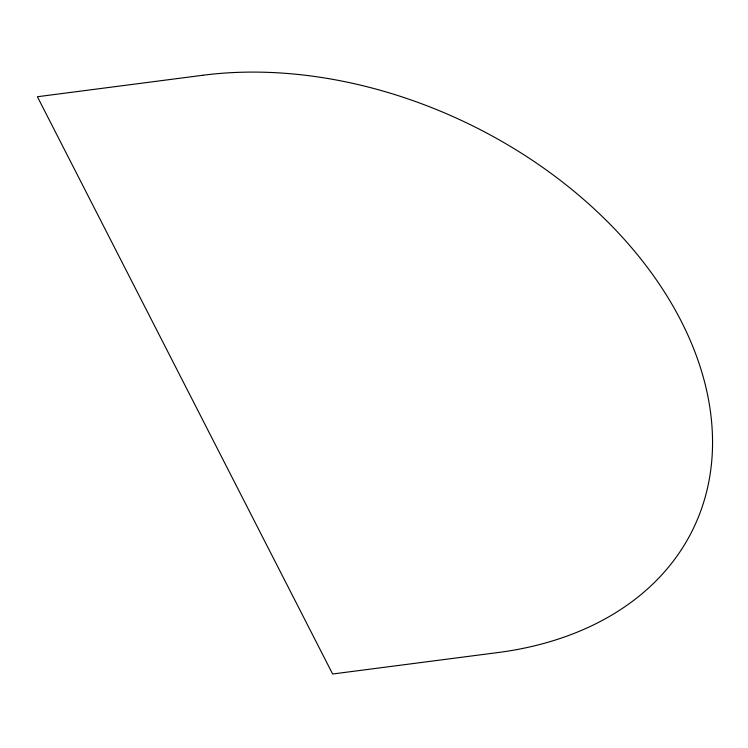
<?xml version="1.0" encoding="UTF-8"?>
<svg xmlns="http://www.w3.org/2000/svg" width="748" height="748" viewBox="0 0 748 748"><rect width="100%" height="100%" fill="white"/><g stroke="black" fill="none" stroke-linecap="round" stroke-linejoin="round"><path stroke-width="1.12" d="M202.764 75.267L37.4 96.735L332.636 674.004L497.99 652.546A380.423 267.588 25.5 0 0 681.101 320.986A380.423 267.588 25.5 0 0 202.764 75.267"/></g></svg>
